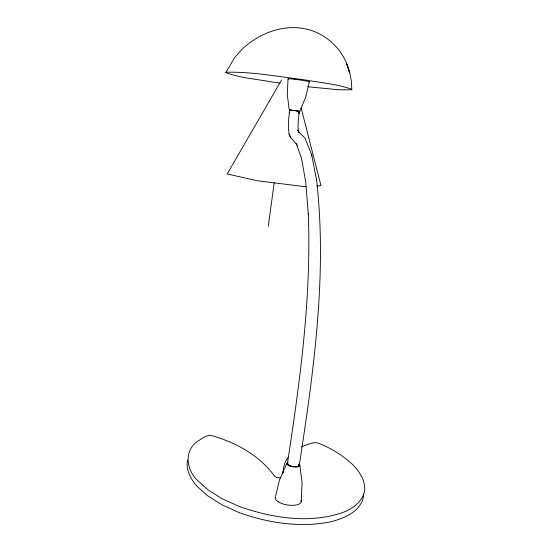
<?xml version="1.0" encoding="UTF-8"?>
<svg xmlns="http://www.w3.org/2000/svg" width="552" height="552" viewBox="0 0 552 552"><rect width="100%" height="100%" fill="white"/><g stroke="black" fill="none" stroke-linecap="round" stroke-linejoin="round"><path stroke-width="0.83" d="M187.521 460.002C185.741 469.648 190.488 478.681 196.574 485.794L207.2 495.482L221.476 504.549L238.761 512.442C267.347 522.813 298.515 527.657 328.681 522.233C343.441 518.935 362.65 511.373 363.727 494.012M301.199 501.878L302.096 482.586L299.791 464.887L299.281 464.163L299.833 465.529A6.59 2.456 8.9 0 1 296.314 467.006L292.663 466.771A6.59 2.456 8.9 0 1 287.544 464.743L286.826 463.369L288.075 462.217M288.027 78.839L287.268 94.475L289.207 109.938L290.214 110.103M299.018 465.819L298.901 464.342M290.414 110.076L289.676 110L288.551 120.35L288.372 127.346L289.103 134.398L290.821 137.676L297.493 145.307M290.159 110.048L289.676 110L289.317 112.918L289.703 110.007L290.193 110.048M268.279 226.265L274.192 182.774M308.264 213.748C311.57 297.5 300.026 380.756 287.44 463.335C288.503 466.806 293.871 466.771 296.879 466.681M299.267 465.377C313.66 371.296 327.301 275.558 316.641 180.325L316.413 179.124M309.313 81.724L305.76 97.069L299.791 111.4L298.528 111.262M275.303 497.497L279.478 479.957L286.826 463.369L286.964 464.066M287.44 463.335L287.758 462.873M281.568 79.999L227.231 173.935L256.935 180.697L305.932 186.804M279.94 83.145A46.672 1.835 8 0 1 271.791 81.958C256.487 79.081 240.424 78.129 225.816 72.616L234.91 57.201L242.149 49.135C258.357 34.045 280.899 24.702 303.186 28.442C325.825 32.175 344.71 50.391 349.561 72.76L346.615 63.542L349.795 72.719L351.41 81.385L351.831 89.341L351.41 89.817L338.673 89.762L307.802 86.761M225.816 72.616L226.134 72.243C251.332 71.629 276.469 76.369 301.461 79.405A44.602 1.904 7.9 0 1 306.802 80.192C321.816 82.952 337.472 84.09 351.831 89.341M298.508 466.198L297.038 466.661M316.813 185.983L320.995 185.672L301.026 107.495M299.115 111.325C298.901 117.762 297.204 125.504 298.646 132.349L297.776 129.996L298.708 131.666L305.063 138.352L311.618 154.601L316.641 180.325M289.324 109.938L290.828 110.131M280.319 478.018L276.366 477.328L274.482 476.024C259.378 455.241 235.525 442.186 211.168 435.493C206.207 434.81 202.149 438.64 198.147 440.924C183.733 450.322 186.21 469.435 197.299 480.24L207.952 489.817L222.249 498.787L239.561 506.605C272.088 517.962 308.678 523.869 342.081 512.78C352.335 509.054 362.692 501.837 364.706 490.376C365.265 480.716 359.952 472.312 353.618 465.495C343.503 455.779 331.352 448.258 318.318 443.152C314.178 441.8 310.072 443.808 306.174 444.988A107.564 39.551 11.6 0 0 301.551 446.865M298.791 111.29L299.329 111.345L298.949 113.519L299.336 111.338L298.949 111.269M290.455 110.076L294.237 110.586M290.683 110.11L291.884 110.269L291.449 110.207M292.539 110.345L295.492 110.752M295.403 110.745L296.928 110.959M296.603 110.917L297.004 110.973M296.672 110.931L298.135 111.138L297.521 111.049M298.011 111.124L299.329 111.338M298.591 111.214L299.791 111.4M298.763 464.197L299.281 465.17A6.031 2.249 8.9 0 1 298.259 466.33L295.975 466.778L292.256 466.474A6.086 2.27 8.9 0 1 288.979 465.343L287.399 463.687A6.086 2.27 8.9 0 1 287.758 462.783M298.397 131.107L299.398 132.887M289.103 134.398L290.821 137.676M296.127 143.375L301.475 158.162L305.76 182.181L308.313 214.549M311.618 154.601L311.873 155.926M283.204 472.574L283.19 470.973A175.936 64.853 13.3 0 1 287.937 457.746M308.354 81.834A10.819 0.469 7.9 0 0 308.809 81.551A10.895 0.469 7.9 0 0 306.036 80.971A10.819 0.469 7.9 0 0 294.671 79.295M288.634 79.053A10.819 0.469 7.9 0 1 290.538 78.853A10.895 0.469 7.9 0 1 294.754 79.309M282.686 473.816A175.812 65.778 13.4 0 1 283.162 471.477M301.109 500.478A13.179 5.43 9.1 0 1 300.557 503.024A13.276 5.472 9.1 0 1 297.121 504.79A13.069 5.389 9.1 0 1 286.833 504.866A13.276 5.472 9.1 0 1 278.236 501.782M278.146 501.775A13.179 5.43 9.1 0 1 275.213 497.497"/></g></svg>
